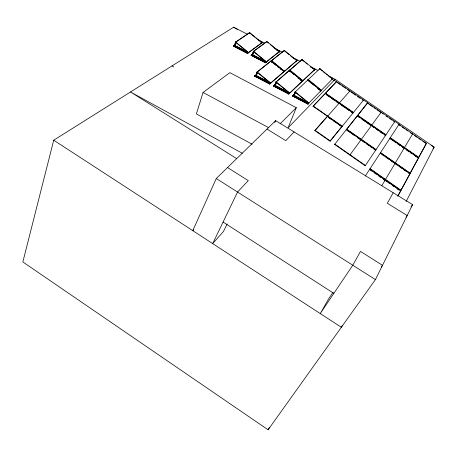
<?xml version="1.0" encoding="UTF-8"?>
<svg xmlns="http://www.w3.org/2000/svg" width="457" height="457" viewBox="0 0 457 457"><rect width="100%" height="100%" fill="white"/><g stroke="black" fill="none" stroke-linecap="round" stroke-linejoin="round"><path stroke-width="0.69" d="M247.591 34.355L233.641 27.197L53.72 140.208L22.85 261.958L268.099 429.803L375.42 279.604L412.597 204.639L275.657 120.631L216.258 178.527L192.785 230.659L193.762 229.643M406.164 201.446L434.15 147.114L335.101 79.278L288.064 127.846L296.302 107.675L229.865 72.657L203.051 92.451L196.384 113.907L252.121 144.235M233.264 46.077L234.258 45.174L248.442 52.544L248.345 52.829L247.471 53.463L233.264 46.077L234.258 45.174M233.984 45.586L234.081 45.3L248.271 52.669L248.168 52.955M235.709 42.05L234.441 45.489L235.709 42.05L236.063 42.233L234.795 45.671L236.063 42.233M247.471 53.463L262.467 42.432L258.731 40.507M251.07 55.314L252.036 54.394L266.368 61.832L266.26 62.118L265.426 62.775L251.07 55.314L252.036 54.394M251.761 54.806L251.864 54.52L266.197 61.963L266.094 62.249L264.226 61.278M253.321 51.938L252.23 54.709L253.378 51.401L253.909 51.464L253.549 51.275M253.738 51.59L252.59 54.897L253.681 52.127M261.661 43.015L261.558 43.295L262.472 42.467M261.724 43.175L261.981 42.661L249.659 32.63L235.498 42.255L248.271 52.669L261.981 42.661M262.209 42.827L260.439 41.587M254.612 76.176L255.617 75.165L270.624 83.043L270.515 83.334L269.653 84.071L254.612 76.176L255.617 75.165M255.332 75.599L255.434 75.308L270.453 83.191L284.008 71.521L271.052 60.964L257.034 72.115L255.817 75.508L257.211 71.972L257.588 72.172L256.194 75.708L257.588 72.172M265.426 62.775L279.781 51.321L276.005 49.379M271.287 62.238L271.938 60.792L271.452 62.106M279.01 51.927L278.907 52.207L279.787 51.361L277.165 50.304M279.061 52.087L279.324 51.567L266.928 41.478L253.349 51.487L266.197 61.963L279.324 51.567M279.524 51.721L279.627 51.441L276.479 49.824M269.653 84.071L297.267 60.301L293.623 58.427M270.344 83.482L270.453 83.191L257 72.206L257.171 71.949L270.63 82.94M287.659 92.314L289.555 93.308L288.733 94.079L273.532 86.093L273.64 85.802L274.497 85.053L289.675 93.017L289.395 93.462M273.703 85.945L273.812 85.648L289.013 93.634L288.898 93.925L287.076 92.965M274.217 85.499L274.326 85.202L289.51 93.171L302.408 81.066L289.367 70.441L275.994 82.032L274.714 85.408L276.165 81.883C277.033 83.111 273.32 89.195 276.336 82.643M274.497 85.053L273.532 86.093M283.677 71.903L283.569 72.189L284.471 71.223M283.728 72.052L284.008 71.521M284.203 71.64L296.844 60.57L284.368 50.419L271.412 60.735L271.772 60.918M289.344 71.372L289.852 70.058L302.86 80.643L314.61 69.687L302.054 59.484L289.698 70.195L290.224 70.247M296.53 60.93L296.422 61.209L297.159 60.575M296.57 61.084L296.844 60.57M297.01 60.701L297.267 60.301M288.733 94.079L314.993 69.401L310.697 67.19M302.603 100.14L308.732 103.356L307.955 104.156L292.589 96.084L292.703 95.793L293.52 95.016L308.858 103.065L308.578 103.516M293.24 95.462L293.354 95.17L308.704 103.225L308.892 102.979L295.245 91.851L295.062 92.103L308.704 103.225M293.52 95.016L292.589 96.084M295.485 92.217L294.131 95.582L295.645 92.063L295.262 91.863L293.748 95.376L295.096 92.017L295.645 92.063M302.408 81.066L301.963 81.734L302.723 81.026L300.283 79.758M302.568 81.163L302.837 80.74L297.958 78.21M314.29 70.058L314.176 70.332L314.999 69.441L314.742 69.807M314.319 70.201L314.61 69.687M307.955 104.156L308.235 103.705L292.868 95.639L292.748 95.93L296.439 97.861M320.603 91.057L320.483 91.343L321.202 90.606M320.625 91.194L320.934 90.669L307.807 79.986L295.062 92.103M321.06 90.754L321.322 90.326L317.626 88.407M332.17 79.238L332.05 79.512L332.833 78.564L329.114 76.65M332.582 78.97L332.702 78.695L330.839 77.741M274.726 122.545L275.657 120.631M227.123 223.976L223.456 231.493L212.688 243.61L237.543 192.049L248.277 180.624L227.535 167.536M342.293 325.453L341.345 327.292L53.72 140.208M313.074 106.287L325.121 93.588L353.067 112.919L342.082 126.452L313.074 106.287L336.512 81.62L332.182 79.381L332.485 78.867L319.849 68.601L308.075 79.804L321.18 90.475L321.362 90.229L308.252 79.558L308.075 79.804M397.761 196.167L400.675 190.906L369.719 169.267L369.524 169.53L371.809 171.129M380.321 153.021L369.919 168.924L400.823 190.518L410.02 173.671L380.321 153.021L380.133 153.278M389.97 138.22L380.395 152.855L410.038 173.454L418.498 157.956L389.97 138.22L389.787 138.465L392.632 140.436M398.955 124.441L390.118 137.951L418.601 157.654L426.415 143.355L398.955 124.441L398.778 124.687L400.492 125.864M397.967 195.91L400.675 190.906M400.823 190.518L410.02 173.671M410.038 173.454L418.498 157.956M418.601 157.654L426.415 143.355M268.099 429.803L269.464 427.306M393.203 192.745L387.336 203.274L407.198 215.521L405.976 217.275M400.732 167.73L401.063 167.148M381.903 185.525L385.16 180.064L384.96 180.321M395.134 163.32L385.337 179.692M398.778 124.687L399.058 124.235L367.582 102.945L357.585 115.558L385.771 135.061L385.954 134.815L357.757 115.307M336.358 81.917L336.518 81.666L367.674 102.734L357.585 115.558M235.498 42.255L249.659 32.63M314.896 130.605L327.406 116.369L341.973 126.498L330.04 141.184L314.896 130.605L327.406 116.369M327.543 116.346L339.065 103.231L338.894 103.488L335.992 101.477M339.3 103.031L349.942 90.914L349.782 91.16L347.446 89.555M365.297 176.008L369.719 169.267M330.04 141.184L341.973 126.498M365.206 165.748L375.785 149.987L346.406 129.565L334.65 144.395L365.206 165.748L365.4 165.491L334.832 144.126L334.65 144.395M375.871 149.827L385.611 135.323L357.374 115.787L346.549 129.44L375.871 149.827L376.06 149.57L346.726 129.182M385.771 135.061L394.762 121.671L394.585 121.91L393.454 121.128M333.113 292.217L328.377 299.284L320.254 313.576L352.781 265.231L360.487 251.413L382.509 265.311L381.287 267.031M342.082 126.452L342.253 126.189L313.234 106.018M353.067 112.919L352.895 113.176L351.147 111.965M353.284 112.702L353.455 112.445L325.544 93.142L325.384 93.399L353.284 112.702L363.429 100.203L363.264 100.449L362.093 99.643M432.956 148.885L434.15 147.114L431.1 145.286M257 72.206L271.052 60.964M282.426 70.378L284.317 71.361L271.378 60.815L271.549 60.57L284.488 71.115M346.549 129.44L357.374 115.787M367.582 102.945L367.411 103.196L368.542 103.973M271.378 60.815L284.368 50.419M410.974 206.97L412.597 204.639M349.891 155.043L361.064 139.756L360.881 140.013M361.179 139.608L371.461 125.532L371.284 125.784M289.51 93.171L275.965 82.117L276.142 81.866L289.692 92.925M371.644 125.287L381.144 112.285L380.972 112.531M275.965 82.117L289.367 70.441M302.86 80.643L302.683 80.883L289.664 70.281L289.835 70.035M289.664 70.281L302.054 59.484M385.611 135.323L385.428 135.569L384.297 134.786M375.785 149.987L375.603 150.244L373.335 148.668M390.118 137.951L390.301 137.706L418.795 157.414M380.395 152.855L380.584 152.598L410.232 173.209M369.919 168.924L370.113 168.662L401.029 190.266M307.807 79.986L307.624 80.226L308.721 81.118M319.849 68.601L319.672 68.841L322.419 71.069M404.017 148.314L404.199 148.068L395.185 163.132M404.331 147.782L412.66 133.878L412.477 134.118L410.192 132.547M294.057 131.919L285.819 140.676L266.997 129.074M325.521 93.205L336.518 81.666M332.833 78.564L308.075 103.865L292.703 95.793M280.147 123.778L296.302 107.675M266.985 41.935L266.797 41.638L253.349 51.487M284.237 50.578L284.585 50.756L284.083 50.698M301.911 59.639L302.271 59.821L301.769 59.764M319.706 68.756L320.066 68.944L319.569 68.887M257.737 39.565L264.717 43.147M274.229 48.031L282.472 52.258M291.983 57.142L300.226 61.375M310.372 66.579L317.981 70.487M328.126 75.696L335.101 79.278M313.011 68.584L314.856 69.533M295.296 59.49L297.119 60.427M308.258 79.575L308.629 79.769L308.109 79.718M235.526 42.17L235.886 42.352M270.915 61.124L271.275 61.312L270.75 61.255M289.224 70.601L289.589 70.795L289.064 70.738M307.658 80.141L308.029 80.335L307.51 80.283M280.067 68.933L283.843 70.898M300.243 79.615L302.683 80.883M318.101 88.869L321.18 90.475M237.246 47.065L246.494 51.87M253.184 55.326L254.429 55.971M255.674 56.622L260.656 59.21M263.769 60.827L266.26 62.118M233.356 45.786L247.568 53.172M251.167 55.029L265.528 62.489M261.227 60.375L251.241 55.188L251.344 54.903L265.7 62.358L265.591 62.643L262.472 61.021M257.034 72.115L257.411 72.315M275.994 82.032L276.376 82.231M255.509 75.456L259.262 77.427M262.387 79.067L268.013 82.02M276.285 86.344L279.444 88.001M283.237 89.995L286.396 91.651M294.628 95.953L297.696 97.564M254.72 75.879L269.761 83.78M273.64 85.802L288.853 93.782M259.805 78.661L254.795 76.028L254.897 75.736L269.933 83.631L269.824 83.922L267.945 82.94M261.056 79.318L266.694 82.277M274.309 86.264L285.859 92.325M297.667 98.506L308.109 103.996M203.051 92.451L268.59 127.64M242.364 153.312L130.502 91.977L236.732 158.648M233.641 27.197L237.309 29.391M172.038 65.894L173.854 67.013M216.258 178.527L375.42 279.604M223.085 222.045L333.844 293.371M402.206 127.046L405.056 129.011M406.199 129.794L407.912 130.976M414.196 135.301L417.058 137.277M418.778 138.46L421.068 140.036M422.788 141.224L425.656 143.195M369.673 104.75L373.061 107.087M374.192 107.863L375.888 109.029M377.014 109.806L380.407 112.142M382.103 113.313L383.24 114.096M386.079 116.049L387.782 117.221M389.484 118.392L392.317 120.345M337.523 82.723L341.025 85.133M342.196 85.939L345.698 88.35M350.953 91.971L355.643 95.199M357.403 96.41L360.333 98.432M393.768 141.224L396.048 142.801M397.756 143.978L400.029 145.555M402.309 147.131L403.445 147.919M406.302 149.896L409.158 151.873M410.306 152.661L412.02 153.849M414.876 155.826L416.59 157.014M357.203 116.038L358.962 117.255M361.898 119.288L364.829 121.316M366.006 122.128L370.701 125.378M372.415 126.566L374.112 127.743M376.379 129.308L378.642 130.873M380.338 132.044L382.6 133.615M326.698 95.05L329.606 97.061M331.348 98.266L334.25 100.272M341.23 105.104L344.727 107.526M345.898 108.332L349.394 110.754M381.841 154.466L384.12 156.048M385.828 157.237L388.678 159.219M390.387 160.407L393.231 162.384M394.939 163.572L397.23 165.166M398.95 166.359L401.812 168.347M403.525 169.541L406.387 171.529M408.107 172.723L409.82 173.917M328.4 117.443L331.896 119.871M333.644 121.088L336.558 123.11M338.306 124.327L341.219 126.349M346.817 130.234L349.748 132.267M350.919 133.084L354.438 135.529M357.368 137.568L360.299 139.602M362.578 141.19L364.846 142.767M366.543 143.949L369.376 145.914M370.507 146.703L372.204 147.885M315.073 130.336L330.222 140.922M374.1 172.729L376.385 174.323M378.67 175.922L380.961 177.522M383.246 179.121L386.685 181.526M387.833 182.326L389.558 183.531M392.432 185.542L394.151 186.747M397.024 188.752L398.75 189.958M323.516 71.966L325.161 73.303M326.258 74.194L327.361 75.085M301.883 59.724L304.608 61.941M305.699 62.826L307.338 64.157M284.203 50.658L289.087 54.629M290.172 55.514L291.8 56.834M267.305 42.158L268.385 43.038M270.538 44.792L278.085 50.933M249.505 32.87L254.857 37.228M255.931 38.102L257 38.976M260.216 41.593L261.821 42.901M309.812 82.009L311.451 83.345M312.548 84.237L313.639 85.128M319.106 89.578L320.751 90.914M289.19 70.686L291.366 72.457M292.451 73.343L294.079 74.668M300.597 79.981L302.231 81.306M270.881 61.209L276.279 65.608M277.359 66.488L278.976 67.807M253.509 51.241L266.362 61.724M235.658 42.004L248.431 52.424M233.538 45.666L233.441 45.951L247.648 53.332L247.745 53.046L233.538 45.666M249.528 32.79L249.876 32.967L249.528 32.79"/></g></svg>
